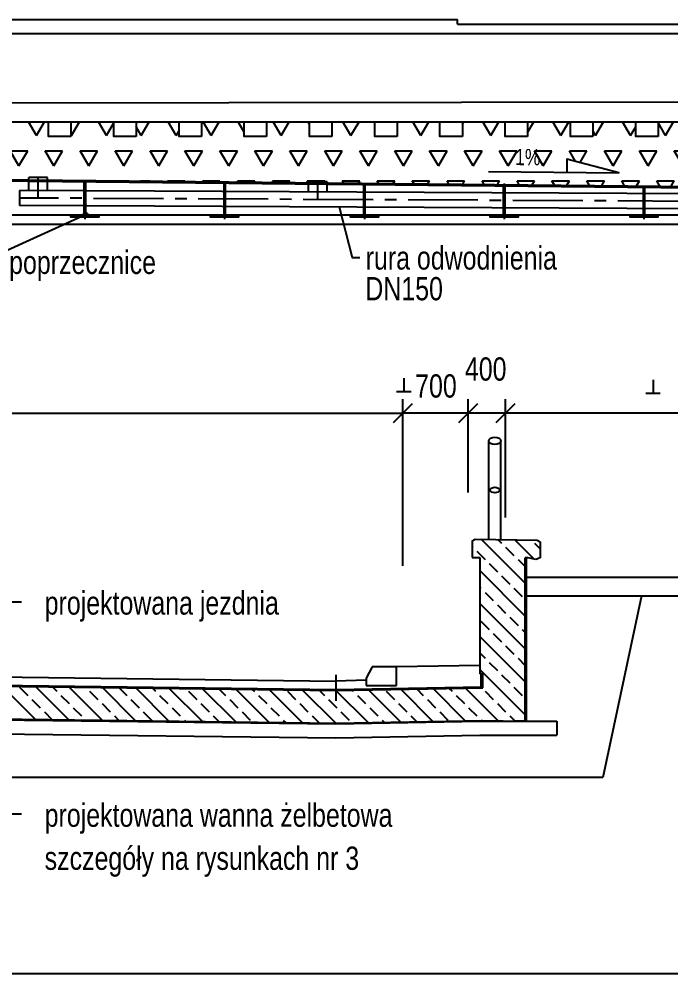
# Model space of a CAD drawing. Header units: millimetres. Extents: x -1069826 to 2704411, y -432732 to 412301.
# Drawn here: x 463128 to 470116, y -28992 to -18598 of the extents above; entities that cross this region are included whole.
import ezdxf
from ezdxf.enums import TextEntityAlignment as Align

# ---------------------------------------------------------------- set-up
doc = ezdxf.new("R2010")
doc.units = ezdxf.units.MM
doc.header["$LTSCALE"] = 1000
doc.header["$MEASUREMENT"] = 0
doc.linetypes.add('CENTER2', pattern=[1.125, 0.75, -0.125, 0.125, -0.125])
doc.linetypes.add('HIDDEN', pattern=[0.375, 0.25, -0.125])
for name, color, linetype in [('0-RAM-T', 7, 'Continuous'), ('0-T', 7, 'Continuous'), ('0-T0-T', 7, 'Continuous'), ('00XX00-S', 7, 'Continuous'), ('DROGO-T', 7, 'Continuous'), ('WYZA1-L', 7, 'Continuous')]:
    doc.layers.add(name, color=color, linetype=linetype)
doc.styles.add('CDMSTYLE', font='CDMSIMPL', dxfattribs={"width": 0.8, "bigfont": 'CDMBIGPL'})
doc.dimstyles.new('CDMOG-CM-100', dxfattribs={"dimscale": 100, "dimtxt": 2.5, "dimasz": 1, "dimexe": 1.5, "dimexo": 5, "dimgap": 0.5, "dimtad": 1, "dimdec": 1, "dimlfac": 0.1, "dimrnd": 0.5, "dimzin": 9, "dimdsep": 46, "dimtxsty": 'CDMSTYLE', "dimblk": 'OBLIQUE', "dimblk1": 'OBLIQUE', "dimblk2": 'OBLIQUE', "dimsah": 1, "dimtsz": 1, "dimcen": -2.5, "dimclrd": 9, "dimclre": 9, "dimclrt": 9, "dimadec": 0, "dimazin": 0, "dimtfac": 1, "dimtmove": 2, "dimatfit": 3, "dimldrblk": 'OBLIQUE', "dimfxl": 1, "dimtvp": 1, "dimtolj": 1, "dimtzin": 0, "dimarcsym": 0})
doc.dimstyles.new('CDMOG-MM-100', dxfattribs={"dimscale": 100, "dimtxt": 2.5, "dimasz": 2, "dimexe": 1.5, "dimexo": 3, "dimgap": 0.5, "dimtad": 1, "dimdec": 0, "dimrnd": 1, "dimzin": 1, "dimdsep": 46, "dimtxsty": 'CDMSTYLE', "dimblk": 'OBLIQUE', "dimblk1": 'OBLIQUE', "dimblk2": 'OBLIQUE', "dimsah": 1, "dimcen": -2.5, "dimclrd": 9, "dimclre": 9, "dimclrt": 9, "dimadec": 0, "dimazin": 0, "dimtfac": 1, "dimtmove": 2, "dimatfit": 3, "dimldrblk": 'OBLIQUE', "dimfxl": 1, "dimtvp": 1, "dimtolj": 1, "dimtzin": 0, "dimarcsym": 0})
doc.dimstyles.new('CDMOG-MM-100$7', dxfattribs={"dimscale": 100, "dimtxt": 2.5, "dimasz": 1, "dimexe": 1.5, "dimexo": 5, "dimgap": 0.5, "dimtad": 1, "dimdec": 0, "dimrnd": 1, "dimzin": 1, "dimdsep": 46, "dimtxsty": 'CDMSTYLE', "dimblk": 'OBLIQUE', "dimblk1": 'NONE', "dimblk2": 'NONE', "dimsah": 1, "dimtsz": 1, "dimcen": -2.5, "dimclrd": 9, "dimclre": 9, "dimclrt": 9, "dimadec": 0, "dimazin": 0, "dimtfac": 1, "dimtmove": 2, "dimatfit": 3, "dimldrblk": 'NONE', "dimfxl": 1, "dimtvp": 1, "dimtolj": 1, "dimtzin": 0, "dimarcsym": 0})

# ---------------------------------------------------------------- blocks, each defined once
blk = doc.blocks.new('*D658')
at = {"color": 9, "linetype": 'ByBlock', "transparency": 16777216}
for p, q in [((455079, -23957), (455079, -22309)), ((467244, -24097), (467244, -22309)), ((454979, -22559), (455179, -22359)), ((467144, -22559), (467344, -22359)), ((455079, -22459), (467244, -22459))]:
    blk.add_line(p, q, dxfattribs=at)
at = {"layer": 'Defpoints', "color": 0, "linetype": 'ByBlock', "transparency": 16777216}
for p in [(467244, -22459), (455079, -24457), (467244, -24597)]:
    blk.add_point(p, dxfattribs=at)
at = {"color": 9, "linetype": 'ByBlock', "transparency": 16777216, "insert": (461893, -22174), "char_height": 250, "attachment_point": 5, "style": 'CDMSTYLE'}
blk.add_mtext('\\A1; 7000', dxfattribs=at)
blk = doc.blocks.new('_OBLIQUE')
at = {"color": 0, "linetype": 'ByBlock'}
blk.add_line((-0.5, -0.5), (0.5, 0.5), dxfattribs=at)
blk = doc.blocks.new('*D661')
at = {"color": 9, "linetype": 'ByBlock', "transparency": 16777216}
for p, q in [((476330, -28021), (476330, -28992)), ((445330, -28842), (476330, -28842))]:
    blk.add_line(p, q, dxfattribs=at)
at = {"layer": 'Defpoints', "color": 0, "linetype": 'ByBlock', "transparency": 16777216}
for p in [(476330, -27721), (445330, -27876), (476330, -28842)]:
    blk.add_point(p, dxfattribs=at)
at = {"color": 9, "linetype": 'ByBlock', "transparency": 16777216, "xscale": 200, "yscale": 200, "zscale": 200, "rotation": 180}
blk.add_blockref('_OBLIQUE', (445330, -28842), dxfattribs=at)
at = {"color": 9, "linetype": 'ByBlock', "transparency": 16777216, "xscale": 200, "yscale": 200, "zscale": 200}
blk.add_blockref('_OBLIQUE', (476330, -28842), dxfattribs=at)
at = {"color": 9, "linetype": 'ByBlock', "transparency": 16777216, "insert": (460830, -28667), "char_height": 250, "attachment_point": 5, "style": 'CDMSTYLE'}
blk.add_mtext('\\A1;31000', dxfattribs=at)
blk = doc.blocks.new('_NONE')
at = {"color": 0, "linetype": 'ByBlock'}
blk.add_circle((0, 0), 0.25, dxfattribs=at)
blk = doc.blocks.new('*D687')
at = {"color": 9, "linetype": 'ByBlock', "transparency": 16777216}
for p, q in [((467244, -22493), (467244, -22309)), ((467944, -22993), (467944, -22309)), ((467944, -22459), (467244, -22459))]:
    blk.add_line(p, q, dxfattribs=at)
at = {"layer": 'Defpoints', "color": 0, "linetype": 'ByBlock', "transparency": 16777216}
for p in [(467244, -22459), (467244, -22793), (467944, -23293)]:
    blk.add_point(p, dxfattribs=at)
at = {"color": 9, "linetype": 'ByBlock', "transparency": 16777216, "xscale": 200, "yscale": 200, "zscale": 200, "rotation": 180}
blk.add_blockref('_OBLIQUE', (467244, -22459), dxfattribs=at)
at = {"color": 9, "linetype": 'ByBlock', "transparency": 16777216, "xscale": 200, "yscale": 200, "zscale": 200}
blk.add_blockref('_OBLIQUE', (467944, -22459), dxfattribs=at)
at = {"color": 9, "linetype": 'ByBlock', "transparency": 16777216, "insert": (467598, -22169), "char_height": 250, "attachment_point": 5, "style": 'CDMSTYLE'}
blk.add_mtext('\\A1;700', dxfattribs=at)
blk = doc.blocks.new('*D688')
at = {"color": 9, "linetype": 'ByBlock', "transparency": 16777216}
for p, q in [((467944, -23312), (467944, -22309)), ((468344, -22993), (468344, -22309)), ((468344, -22459), (467944, -22459))]:
    blk.add_line(p, q, dxfattribs=at)
at = {"layer": 'Defpoints', "color": 0, "linetype": 'ByBlock', "transparency": 16777216}
for p in [(467944, -22459), (468344, -23293), (467944, -23612)]:
    blk.add_point(p, dxfattribs=at)
at = {"color": 9, "linetype": 'ByBlock', "transparency": 16777216, "xscale": 200, "yscale": 200, "zscale": 200, "rotation": 180}
blk.add_blockref('_OBLIQUE', (467944, -22459), dxfattribs=at)
at = {"color": 9, "linetype": 'ByBlock', "transparency": 16777216, "xscale": 200, "yscale": 200, "zscale": 200}
blk.add_blockref('_OBLIQUE', (468344, -22459), dxfattribs=at)
at = {"color": 9, "linetype": 'ByBlock', "transparency": 16777216, "insert": (468132, -21987), "char_height": 250, "attachment_point": 5, "style": 'CDMSTYLE'}
blk.add_mtext('\\A1;400', dxfattribs=at)
blk = doc.blocks.new('*D689')
at = {"color": 9, "linetype": 'ByBlock', "transparency": 16777216}
for p, q in [((468344, -23580), (468344, -22309)), ((472127, -23561), (472127, -22309)), ((472127, -22459), (468344, -22459))]:
    blk.add_line(p, q, dxfattribs=at)
at = {"layer": 'Defpoints', "color": 0, "linetype": 'ByBlock', "transparency": 16777216}
for p in [(468344, -22459), (468344, -23880), (472127, -23861)]:
    blk.add_point(p, dxfattribs=at)
at = {"color": 9, "linetype": 'ByBlock', "transparency": 16777216, "xscale": 200, "yscale": 200, "zscale": 200, "rotation": 180}
blk.add_blockref('_OBLIQUE', (468344, -22459), dxfattribs=at)
at = {"color": 9, "linetype": 'ByBlock', "transparency": 16777216, "xscale": 200, "yscale": 200, "zscale": 200}
blk.add_blockref('_OBLIQUE', (472127, -22459), dxfattribs=at)
at = {"color": 9, "linetype": 'ByBlock', "transparency": 16777216, "insert": (470614, -22169), "char_height": 250, "attachment_point": 5, "style": 'CDMSTYLE'}
blk.add_mtext('\\A1;2000', dxfattribs=at)

msp = doc.modelspace()

# ---------------------------------------------------------------- hatches: boundary and pattern name
at = {"layer": 'DROGO-T', "linetype": 'Continuous'}
h = msp.add_hatch(dxfattribs=at)
h.set_pattern_fill('TRIANG', color=40, scale=1000, style=0)
h.set_pattern_definition([(60, (412311.13, -221196.17), (-187.5, 324.75953), [187.5, -187.5]), (120, (412311.13, -221196.17), (-375, 2e-07), [187.5, -187.5]), (0, (412217.38, -221033.8), (187.5, 324.75953), [187.5, -187.5])])
h.paths.add_polyline_path([(470830.1172, -19696.1741), (470680.9649, -19696.1741), (470680.9649, -19856.1741), (470440.9649, -19856.1741), (470440.9649, -19696.1741), (469980.9649, -19696.1741), (469980.9649, -19856.1741), (469740.9649, -19856.1741), (469740.9649, -19696.1741), (469280.9649, -19696.1741), (469280.9649, -19856.1741), (469040.9649, -19856.1741), (469040.9649, -19696.1741), (468580.9649, -19696.1741), (468580.9649, -19856.1741), (468340.9649, -19856.1741), (468340.9649, -19696.1741), (467880.9649, -19696.1741), (467880.9649, -19856.1741), (467640.9649, -19856.1741), (467640.9649, -19696.1741), (467180.9649, -19696.1741), (467180.9649, -19856.1741), (466940.9649, -19856.1741), (466940.9649, -19696.1741), (466480.9649, -19696.1741), (466480.9649, -19856.1741), (466240.9649, -19856.1741), (466240.9649, -19696.1741), (465780.9649, -19696.1741), (465780.9649, -19856.1741), (465540.9649, -19856.1741), (465540.9649, -19696.1741), (465080.9649, -19696.1741), (465080.9649, -19856.1741), (464840.9649, -19856.1741), (464840.9649, -19696.1741), (464380.9649, -19696.1741), (464380.9649, -19856.1741), (464140.9649, -19856.1741), (464140.9649, -19696.1741), (463680.9649, -19696.1741), (463680.9649, -19856.1741), (463440.9649, -19856.1741), (463440.9649, -19696.1741), (462980.9649, -19696.1741), (462980.9649, -19856.1741), (462740.9649, -19856.1741), (462740.9649, -19696.1741), (462280.9649, -19696.1741), (462280.9649, -19856.1741), (462040.9649, -19856.1741), (462040.9649, -19696.1741), (461580.9649, -19696.1741), (461580.9649, -19856.1741), (461340.9649, -19856.1741), (461340.9649, -19696.1741), (460880.9649, -19696.1741), (460880.9649, -19856.1741), (460830.1172, -19856.1741), (460830.1172, -20296.1741), (463230.1172, -20320.1741), (463230.1172, -20294.1748), (463430.1172, -20296.1748), (463430.1172, -20322.1741), (466230.1172, -20350.1741), (466230.1172, -20338.1755), (466430.1172, -20340.1755), (466430.1172, -20352.1741), (470730.1172, -20395.1741), (470730.1172, -20369.1748), (470830.1172, -20370.1748)])
h.paths.add_polyline_path([(469001.4961, -20237.8809), (469002.896, -20097.8879), (469561.4681, -20243.4806)], flags=16)
h.paths.add_polyline_path([(476330.1172, -19696.1741), (476280.9649, -19696.1741), (476280.9649, -19856.1741), (476040.9649, -19856.1741), (476040.9649, -19696.1741), (475580.9649, -19696.1741), (475580.9649, -19856.1741), (475340.9649, -19856.1741), (475340.9649, -19696.1741), (474880.9649, -19696.1741), (474880.9649, -19856.1741), (474640.9649, -19856.1741), (474640.9649, -19696.1741), (474180.9649, -19696.1741), (474180.9649, -19856.1741), (473940.9649, -19856.1741), (473940.9649, -19696.1741), (473480.9649, -19696.1741), (473480.9649, -19856.1741), (473240.9649, -19856.1741), (473240.9649, -19696.1741), (472780.9649, -19696.1741), (472780.9649, -19856.1741), (472540.9649, -19856.1741), (472540.9649, -19696.1741), (472080.9649, -19696.1741), (472080.9649, -19856.1741), (471840.9649, -19856.1741), (471840.9649, -19696.1741), (471380.9649, -19696.1741), (471380.9649, -19856.1741), (471140.9649, -19856.1741), (471140.9649, -19696.1741), (470830.1172, -19696.1741), (470830.1172, -20370.1748), (470930.1172, -20371.1748), (470930.1172, -20395.1741), (476330.1172, -20341.1741), (476330.1172, -20033.5342)])
h.paths.add_polyline_path([(472780.9257, -20243.4806), (473339.4977, -20097.8879), (473340.8977, -20237.8809)], flags=16)
h.paths.add_polyline_path([(476930.1172, -19856.1741), (476740.9649, -19856.1741), (476740.9649, -19696.1741), (476330.1172, -19696.1741), (476330.1172, -20341.1741), (476930.1172, -20335.1741)])
h.paths.add_polyline_path([(460938.9203, -20291.5808), (460938.9203, -19652.2951), (461313.9203, -19652.2951), (461313.9203, -20291.5808)], flags=9)
h.paths.add_polyline_path([(461416.9376, -19915.817), (461416.9376, -19276.5313), (461791.9376, -19276.5313), (461791.9376, -19915.817)], flags=9)
h.paths.add_polyline_path([(461443.0643, -20829.0721), (461443.0643, -20189.7864), (461818.0643, -20189.7864), (461818.0643, -20829.0721)], flags=9)
h.paths.add_polyline_path([(468424.7041, -20205.8617), (468738.8551, -20209.0032), (468741.4799, -19946.5163), (468427.329, -19943.3748)], flags=24)
h.paths.add_polyline_path([(473603.5387, -20209.0032), (473917.6897, -20205.8617), (473915.0648, -19943.3748), (473600.9138, -19946.5163)], flags=24)

# ---------------------------------------------------------------- linework, layer by layer
at = {"color": 3, "linetype": 'Continuous'}
for p, q in [((436950.8518, -19696.1741), (487282.3826, -19696.1741)), ((468554.8618, -24586.7284), (472126.6565, -24586.7509))]:
    msp.add_line(p, q, dxfattribs=at)
at = {"color": 9, "linetype": 'Continuous'}
msp.add_line((468554.8618, -24786.7265), (472126.6565, -24786.7509), dxfattribs=at)
at = {"layer": '0-RAM-T', "color": 9, "linetype": 'Continuous'}
for p, q in [((468164.8618, -24178.9641), (468164.8618, -23121.6641)), ((468294.8618, -24181.3641), (468294.8618, -23121.6641))]:
    msp.add_line(p, q, dxfattribs=at)
at = {"layer": '0-RAM-T', "color": 2, "linetype": 'Continuous'}
for p, q in [((467986.1118, -24195.6641), (468018.5972, -24176.2638)), ((467986.1118, -24195.6641), (467986.1118, -24374.1641)), ((468018.5972, -24176.2638), (468687.3128, -24188.6093)), ((468684.8764, -24187.0643), (468717.3618, -24207.6641)), ((468717.3618, -24207.6641), (468717.3618, -24377.6641)), ((467986.1118, -24374.1641), (468067.3618, -24374.1641)), ((468067.3618, -24374.1641), (468067.3618, -25624.7747)), ((468587.3618, -24377.6641), (468554.8618, -24377.6641)), ((468668.6118, -24397.6641), (468587.3618, -24377.6641)), ((468717.3618, -24377.6641), (468668.6118, -24397.6641)), ((468099.8618, -25772.6747), (468099.8618, -25624.7747)), ((461161.1119, -25735.7706), (466523.7423, -25801.7723)), ((466523.7423, -25801.7723), (468099.8618, -25772.6747)), ((461161.1119, -26085.7706), (466523.7423, -26151.7723)), ((466523.7423, -26151.7723), (468099.8618, -26122.6747))]:
    msp.add_line(p, q, dxfattribs=at)
at = {"layer": '0-RAM-T', "color": 1, "linetype": 'Continuous'}
for p, q in [((468067.3618, -25533.2747), (467173.7423, -25549.7723)), ((468067.3618, -25533.2747), (467173.7423, -25549.7723)), ((461161.1119, -25635.7706), (466523.7423, -25701.7723)), ((466848.7423, -25689.7723), (466523.7423, -25701.7723)), ((466848.7423, -25689.7723), (466523.7423, -25701.7723))]:
    msp.add_line(p, q, dxfattribs=at)
at = {"layer": '0-RAM-T', "color": 40, "linetype": 'Continuous'}
for p, q in [((466523.7423, -25635.5298), (466523.7423, -25913.8167)), ((468083.6118, -25763.8569), (468083.6118, -25624.7747)), ((461161.4368, -25725.7726), (466523.661, -25791.7693)), ((466523.661, -25791.7693), (468083.6118, -25763.8569))]:
    msp.add_line(p, q, dxfattribs=at)
at = {"layer": '0-RAM-T', "color": 3, "linetype": 'HIDDEN'}
for p, q in [((468091.7368, -25767.8609), (468091.7368, -25624.7747)), ((461161.2744, -25730.7716), (466523.7017, -25796.7708)), ((466523.7017, -25796.7708), (468091.7368, -25767.8609))]:
    msp.add_line(p, q, dxfattribs=at)
at = {"layer": '0-T', "color": 9, "linetype": 'Continuous'}
for p, q in [((453830.1172, -18597.6844), (467830.1172, -18597.6844)), ((467830.1172, -18647.6844), (476930.1172, -18647.6844)), ((444730.1172, -18747.6844), (476930.1172, -18747.6844)), ((444730.1172, -20697.6844), (476930.1172, -20697.6844)), ((449330.1172, -20797.6844), (472330.1172, -20797.6844)), ((467253.1507, -22448.1446), (467253.1507, -22592.4075)), ((469926.7601, -22466.4211), (469926.7601, -22610.684)), ((467175.9764, -22592.4075), (467330.325, -22592.4075)), ((469849.5858, -22610.684), (470003.9344, -22610.684))]:
    msp.add_line(p, q, dxfattribs=at)
at = {"layer": '0-T', "color": 1, "linetype": 'Continuous'}
msp.add_line((433276.1794, -19529.266), (488547.2783, -19460.227), dxfattribs=at)
at = {"layer": '0-T', "color": 3, "linetype": 'Continuous'}
for p, q in [((460830.1172, -20296.1741), (470830.1172, -20396.1741)), ((460830.1172, -20310.1741), (470830.1172, -20410.1741))]:
    msp.add_line(p, q, dxfattribs=at)
at = {"layer": '0-T', "color": 40, "linetype": 'Continuous'}
for p, q in [((463230.1172, -20435.9286), (463230.1172, -20294.1748)), ((463430.1172, -20296.1748), (463230.1172, -20294.1748)), ((463430.1172, -20436.9286), (463430.1172, -20296.1748)), ((466230.1172, -20450.9286), (466230.1172, -20338.1755)), ((466430.1172, -20340.1755), (466230.1172, -20338.1755)), ((466430.1172, -20451.9286), (466430.1172, -20340.1755)), ((474878.1651, -20494.1688), (463130.1172, -20435.4286)), ((463130.1172, -20435.4286), (463130.1172, -20595.4306)), ((474718.1651, -20653.3708), (463130.1172, -20595.4306)), ((468571.1118, -26133.2747), (468571.1118, -24873.184))]:
    msp.add_line(p, q, dxfattribs=at)
at = {"layer": '0-T', "color": 40, "linetype": 'CENTER2'}
for p, q in [((463330.1172, -20516.4296), (463330.1172, -20295.1748)), ((463830.1172, -20330.1741), (463830.1172, -20743.5791)), ((465330.1172, -20345.1741), (465330.1172, -20743.5791)), ((466330.1172, -20531.4296), (466330.1172, -20339.1755)), ((466830.1172, -20360.1741), (466830.1172, -20743.5791)), ((468330.1172, -20360.1741), (468330.1172, -20743.5791)), ((469830.1172, -20390.1741), (469830.1172, -20743.5791)), ((474798.1651, -20573.7698), (463130.1172, -20515.4296))]:
    msp.add_line(p, q, dxfattribs=at)
at = {"layer": '0-T', "color": 2, "linetype": 'Continuous'}
msp.add_line((468554.8618, -26133.2747), (468554.8618, -24377.6641), dxfattribs=at)
at = {"layer": '0-T', "color": 3, "linetype": 'HIDDEN'}
msp.add_line((468562.9868, -26133.2747), (468562.9868, -24863.6241), dxfattribs=at)
at = {"layer": '0-T', "color": 1, "linetype": 'Continuous'}
for points in [[(463680.9649, -19856.1741), (463440.9649, -19856.1741), (463440.9649, -19696.1741), (463680.9649, -19696.1741)], [(464380.9649, -19856.1741), (464140.9649, -19856.1741), (464140.9649, -19696.1741), (464380.9649, -19696.1741)], [(465080.9649, -19856.1741), (464840.9649, -19856.1741), (464840.9649, -19696.1741), (465080.9649, -19696.1741)], [(465780.9649, -19856.1741), (465540.9649, -19856.1741), (465540.9649, -19696.1741), (465780.9649, -19696.1741)], [(466480.9649, -19856.1741), (466240.9649, -19856.1741), (466240.9649, -19696.1741), (466480.9649, -19696.1741)], [(467180.9649, -19856.1741), (466940.9649, -19856.1741), (466940.9649, -19696.1741), (467180.9649, -19696.1741)], [(467880.9649, -19856.1741), (467640.9649, -19856.1741), (467640.9649, -19696.1741), (467880.9649, -19696.1741)], [(468580.9649, -19856.1741), (468340.9649, -19856.1741), (468340.9649, -19696.1741), (468580.9649, -19696.1741)], [(469280.9649, -19856.1741), (469040.9649, -19856.1741), (469040.9649, -19696.1741), (469280.9649, -19696.1741)], [(469980.9649, -19856.1741), (469740.9649, -19856.1741), (469740.9649, -19696.1741), (469980.9649, -19696.1741)]]:
    msp.add_lwpolyline(points, close=True, dxfattribs=at)
at = {"layer": '0-T', "color": 3, "linetype": 'Continuous'}
for points in [[(463836.1172, -20340.2341), (463836.1172, -20697.6844), (463980.1172, -20697.6844), (463980.1172, -20722.6844), (463680.1172, -20722.6844), (463680.1172, -20697.6844), (463824.1172, -20697.6844), (463824.1172, -20340.1141)], [(465336.1172, -20355.2341), (465336.1172, -20697.6844), (465480.1172, -20697.6844), (465480.1172, -20722.6844), (465180.1172, -20722.6844), (465180.1172, -20697.6844), (465324.1172, -20697.6844), (465324.1172, -20355.1141)], [(466836.1172, -20370.2341), (466836.1172, -20697.6844), (466980.1172, -20697.6844), (466980.1172, -20722.6844), (466680.1172, -20722.6844), (466680.1172, -20697.6844), (466824.1172, -20697.6844), (466824.1172, -20370.1141)], [(468336.1172, -20385.2341), (468336.1172, -20697.6844), (468480.1172, -20697.6844), (468480.1172, -20722.6844), (468180.1172, -20722.6844), (468180.1172, -20697.6844), (468324.1172, -20697.6844), (468324.1172, -20385.1141)], [(469836.1172, -20390.2341), (469836.1172, -20697.6844), (469980.1172, -20697.6844), (469980.1172, -20722.6844), (469680.1172, -20722.6844), (469680.1172, -20697.6844), (469824.1172, -20697.6844), (469824.1172, -20390.1141)]]:
    msp.add_lwpolyline(points, dxfattribs=at)
at = {"layer": '0-T0-T', "color": 1, "linetype": 'Continuous'}
msp.add_lwpolyline([(468161.5381, -20229.4813), (469561.4681, -20243.4806), (469002.896, -20097.8879), (469001.4961, -20237.8809)], dxfattribs=at)
at = {"layer": '00XX00-S', "color": 9, "linetype": 'Continuous', "flags": 128}
msp.add_lwpolyline([(466780.5484, -21156.9683), (466700.7708, -21156.9683), (466561.9719, -20612.5899)], dxfattribs=at)
at = {"layer": 'DROGO-T', "color": 9, "linetype": 'Continuous'}
msp.add_line((467830.1172, -18647.6844), (467830.1172, -18597.6844), dxfattribs=at)
at = {"layer": 'DROGO-T', "color": 40, "linetype": 'Continuous'}
for p, q in [((468554.8618, -24649.2292), (468083.0871, -24177.4544)), ((468305.1508, -24222.7414), (468263.1887, -24180.7793)), ((468653.0096, -24393.8235), (468443.2904, -24184.1043)), ((467995.7915, -24266.9356), (467986.1118, -24257.2558)), ((468128.3741, -24399.5181), (468039.9857, -24311.1297)), ((468437.7333, -24355.3239), (468349.3449, -24266.9356)), ((468717.3618, -24281.3991), (468658.7041, -24222.7414)), ((468554.8618, -24472.4525), (468481.9275, -24399.5181)), ((468571.1118, -26133.2747), (468571.1118, -24377.6641)), ((468554.8618, -25002.7825), (468067.3618, -24515.2825)), ((468260.9566, -24532.1006), (468172.5682, -24443.7123)), ((468393.5391, -24664.6831), (468305.1508, -24576.2948)), ((468084.1799, -24708.8773), (468067.3618, -24692.0592)), ((468526.1216, -24797.2656), (468437.7333, -24708.8773)), ((468216.7624, -24841.4598), (468128.3741, -24753.0715)), ((468554.8618, -25356.3359), (468067.3618, -24868.8359)), ((468349.3449, -24974.0423), (468260.9566, -24885.654)), ((468481.9275, -25106.6249), (468393.5391, -25018.2365)), ((468172.5682, -25150.819), (468084.1799, -25062.4307)), ((468554.8618, -25179.5592), (468526.1216, -25150.819)), ((468554.8618, -25709.8893), (468067.3618, -25222.3893)), ((468305.1508, -25283.4016), (468216.7624, -25195.0132)), ((468437.7333, -25415.9841), (468349.3449, -25327.5957)), ((468128.3741, -25460.1783), (468067.3618, -25399.166)), ((468554.8618, -25533.1126), (468481.9275, -25460.1783)), ((468260.9566, -25592.7608), (468172.5682, -25504.3724)), ((468554.8618, -26063.4427), (468067.3618, -25575.9427)), ((468393.5391, -25725.3433), (468305.1508, -25636.9549)), ((463305.2797, -26117.1614), (462945.855, -25757.7367)), ((463222.8208, -25857.9258), (463134.4324, -25769.5375)), ((463663.2387, -26121.5671), (463303.814, -25762.1424)), ((463532.18, -25813.7316), (463482.7935, -25764.3452)), ((464021.1977, -26125.9727), (463661.7731, -25766.548)), ((463841.5392, -25769.5375), (463840.7526, -25768.7508)), ((464379.1568, -26130.3784), (464019.7321, -25770.9537)), ((464283.4809, -25857.9258), (464198.7116, -25773.1565)), ((464737.1158, -26134.784), (464377.6911, -25775.3593)), ((464592.8402, -25813.7316), (464556.6707, -25777.5621)), ((468266.1404, -26128.2747), (467913.9722, -25776.1065)), ((468526.1216, -25857.9258), (468437.7333, -25769.5375)), ((463664.7625, -25946.3142), (463576.3742, -25857.9258)), ((463974.1217, -25902.12), (463885.7334, -25813.7316)), ((464725.4227, -25946.3142), (464637.0343, -25857.9258)), ((465095.0749, -26139.1897), (464735.6502, -25779.765)), ((465034.7819, -25902.12), (464946.3935, -25813.7316)), ((465453.0339, -26143.5953), (465093.6092, -25784.1706)), ((465344.1411, -25857.9258), (465272.5887, -25786.3734)), ((465810.9929, -26148.001), (465451.5683, -25788.5763)), ((465653.5003, -25813.7316), (465630.5478, -25790.7791)), ((465786.0829, -25946.3142), (465697.6945, -25857.9258)), ((466168.952, -26152.4066), (465809.5273, -25792.9819)), ((466095.4421, -25902.12), (466007.0537, -25813.7316)), ((466526.8165, -26156.7177), (466167.4863, -25797.3876)), ((466404.8013, -25857.9258), (466346.4659, -25799.5904)), ((466873.9611, -26150.3089), (466525.3939, -25801.7418)), ((466714.1605, -25813.7316), (466698.9662, -25798.5373)), ((466846.743, -25946.3142), (466758.3547, -25857.9258)), ((467221.1057, -26143.9001), (466872.5385, -25795.3329)), ((467156.1022, -25902.12), (467067.7139, -25813.7316)), ((467568.2502, -26137.4913), (467219.6831, -25788.9241)), ((467465.4615, -25857.9258), (467393.2553, -25785.7197)), ((467915.3948, -26131.0825), (467566.8276, -25782.5153)), ((467774.8207, -25813.7316), (467740.3999, -25779.3109)), ((467907.4032, -25946.3142), (467819.0148, -25857.9258)), ((468216.7624, -25902.12), (468128.3741, -25813.7316)), ((463355.4033, -25990.5083), (463267.0149, -25902.12)), ((464106.7042, -26034.7025), (464018.3159, -25946.3142)), ((464416.0635, -25990.5083), (464327.6751, -25902.12)), ((465167.3644, -26034.7025), (465078.9761, -25946.3142)), ((465476.7236, -25990.5083), (465388.3353, -25902.12)), ((466228.0246, -26034.7025), (466139.6362, -25946.3142)), ((466537.3838, -25990.5083), (466448.9955, -25902.12)), ((467288.6848, -26034.7025), (467200.2964, -25946.3142)), ((467598.044, -25990.5083), (467509.6556, -25902.12)), ((468349.3449, -26034.7025), (468260.9566, -25946.3142)), ((463484.2592, -26119.3642), (463399.5975, -26034.7025)), ((463797.345, -26078.8967), (463708.9567, -25990.5083)), ((464200.1773, -26128.1755), (464150.8984, -26078.8967)), ((464548.646, -26123.0909), (464460.2576, -26034.7025)), ((464858.0052, -26078.8967), (464769.6169, -25990.5083)), ((465274.0544, -26141.3925), (465211.5586, -26078.8967)), ((465609.3062, -26123.0909), (465520.9178, -26034.7025)), ((465918.6654, -26078.8967), (465830.277, -25990.5083)), ((466347.9315, -26154.6094), (466272.2188, -26078.8967)), ((466669.9663, -26123.0909), (466581.578, -26034.7025)), ((466979.3255, -26078.8967), (466890.9372, -25990.5083)), ((467394.6779, -26140.6957), (467332.8789, -26078.8967)), ((467730.6265, -26123.0909), (467642.2382, -26034.7025)), ((468039.9857, -26078.8967), (467951.5974, -25990.5083)), ((468442.9171, -26128.2747), (468393.5391, -26078.8967)), ((461161.1119, -26095.7726), (466523.8235, -26161.7753)), ((463842.2182, -26123.7699), (463841.5392, -26123.0909)), ((464916.0953, -26136.9868), (464902.1994, -26123.0909)), ((465989.9725, -26150.2038), (465962.8595, -26123.0909)), ((466523.8235, -26161.7753), (468067.6055, -26133.2747)), ((467047.5334, -26147.1045), (467023.5197, -26123.0909)), ((468067.6055, -26133.2747), (468571.1118, -26133.2747)), ((468089.3637, -26128.2747), (468084.1799, -26123.0909))]:
    msp.add_line(p, q, dxfattribs=at)
at = {"layer": 'DROGO-T', "color": 3, "linetype": 'HIDDEN'}
for p, q in [((468562.9868, -26128.2747), (468562.9868, -24377.6641)), ((461161.1119, -26090.7716), (466523.7829, -26156.7738)), ((466523.7829, -26156.7738), (468067.4837, -26128.2747)), ((468067.4837, -26128.2747), (468562.9868, -26128.2747))]:
    msp.add_line(p, q, dxfattribs=at)
at = {"layer": 'DROGO-T', "color": 1, "linetype": 'Continuous'}
for p, q in [((469804.6036, -24786.735), (469387.8389, -26735.7706)), ((468571.1118, -26133.2747), (468896.1118, -26133.2747)), ((468896.1118, -26133.2747), (468896.1118, -26283.2747)), ((461161.1119, -26245.7726), (466523.8235, -26311.7753)), ((466523.8235, -26311.7753), (468067.6055, -26283.2747)), ((468067.6055, -26283.2747), (468896.1118, -26283.2747)), ((469387.8389, -26735.7706), (453279.862, -26735.7706))]:
    msp.add_line(p, q, dxfattribs=at)
at = {"layer": 'DROGO-T', "color": 3, "linetype": 'Continuous'}
msp.add_line((468099.8618, -25624.7747), (468067.3618, -25624.7747), dxfattribs=at)
at = {"layer": 'DROGO-T', "color": 1, "linetype": 'Continuous'}
for centre, major_axis in [((468229.8618, -23121.6641), (-65, 0)), ((468229.8618, -23650.9141), (-48.75, 0))]:
    msp.add_ellipse(centre, major_axis=major_axis, ratio=0.6153846154, dxfattribs=at)
at = {"layer": 'WYZA1-L', "color": 1, "linetype": 'Continuous'}
for p, q in [((466913.7423, -25549.7723), (466848.7423, -25669.7723)), ((466913.7423, -25549.7723), (466848.7423, -25669.7723)), ((467173.7423, -25549.7723), (466913.7423, -25549.7723)), ((467173.7423, -25549.7723), (466913.7423, -25549.7723)), ((467173.7423, -25749.7723), (467173.7423, -25549.7723)), ((467173.7423, -25749.7723), (467173.7423, -25549.7723)), ((466848.7423, -25669.7723), (466848.7423, -25749.7723)), ((466848.7423, -25669.7723), (466848.7423, -25749.7723)), ((466848.7423, -25749.7723), (467173.7423, -25749.7723)), ((466848.7423, -25749.7723), (467173.7423, -25749.7723))]:
    msp.add_line(p, q, dxfattribs=at)

# ---------------------------------------------------------------- texts
at = {"layer": '0-T', "color": 1, "linetype": 'Continuous', "style": 'CDMSTYLE', "width": 0.8}
for s, p in [('poprzecznice', (463018.3993, -21331.0005)), ('rura odwodnienia', (466843.8948, -21283.5577)), ('DN150', (466840.1727, -21613.7269)), ('projektowana jezdnia', (463399.6044, -24987.6152)), ('projektowana wanna żelbetowa', (463399.6044, -27265.482)), ('szczegóły na rysunkach nr 3', (463399.6044, -27727.6964))]:
    msp.add_text(s, height=250, dxfattribs=at).set_placement(p)
at = {"layer": '0-T0-T', "color": 1, "linetype": 'Continuous', "style": 'CDMSTYLE', "width": 0.8}
msp.add_text('1%', height=175, rotation=359.4270613, dxfattribs=at).set_placement((468582.2171, -20163.6846), align=Align.CENTER)

# ---------------------------------------------------------------- dimensions: what is measured, and where the dimension line sits
at = {"color": 1, "linetype": 'Continuous'}
dim = msp.add_linear_dim(base=(467243.6484, -22825.3952), p1=(455078.6557, -24822.6639), p2=(467243.6484, -24962.4896), text=' 7000', dimstyle='CDMOG-CM-100', dxfattribs=at)
dim.commit()
dim.dimension.update_dxf_attribs({"geometry": '*D658', "text_midpoint": (461893.4433, -22539.552), "dimtype": 160, "insert": (0, -365.9064)})
at = {"layer": '0-T', "color": 1, "linetype": 'Continuous'}
for base, p1, p2, picture, middle in [((467943.6484, -22825.3952), (468343.6484, -23658.8732), (467943.6484, -23978.3775), '*D688', (468132.4633, -22352.8783)), ((467243.6484, -22825.3952), (467943.6484, -23658.8732), (467243.6484, -23158.8732), '*D687', (467597.7306, -22535.1448))]:
    dim = msp.add_linear_dim(base=base, p1=p1, p2=p2, dimstyle='CDMOG-MM-100', dxfattribs=at)
    dim.commit()
    dim.dimension.update_dxf_attribs({"geometry": picture, "text_midpoint": middle, "dimtype": 160, "insert": (0, -365.9064)})
dim = msp.add_linear_dim(base=(468343.6484, -22825.3952), p1=(472126.6565, -24226.6902), p2=(468343.6484, -24246.1487), text='2000', dimstyle='CDMOG-MM-100', dxfattribs=at)
dim.commit()
dim.dimension.update_dxf_attribs({"geometry": '*D689', "text_midpoint": (470614.4126, -22535.1448), "dimtype": 160, "insert": (0, -365.9064)})
at = {"layer": '0-T', "color": 9, "linetype": 'Continuous'}
dim = msp.add_linear_dim(base=(476330.1172, -28842.1396), p1=(445330.1172, -27875.9713), p2=(476330.1172, -27720.6945), dimstyle='CDMOG-MM-100', override={"dimse1": 1}, dxfattribs=at)
dim.commit()
dim.dimension.update_dxf_attribs({"geometry": '*D661', "text_midpoint": (460830.1172, -28667.1396)})

# ---------------------------------------------------------------- leaders
for points in [[(463836.1172, -20697.6844), (462628.1665, -21245.038), (462878.1665, -21245.038)], [(462396.625, -25621.2649), (462649.6044, -24849.4966), (463149.6044, -24849.4966)], [(462409.6492, -25928.6378), (462649.6044, -27127.3634), (463149.6044, -27127.3634)]]:
    msp.add_leader(points, dimstyle='CDMOG-MM-100$7', dxfattribs=at)

doc.saveas('drawing.dxf')
